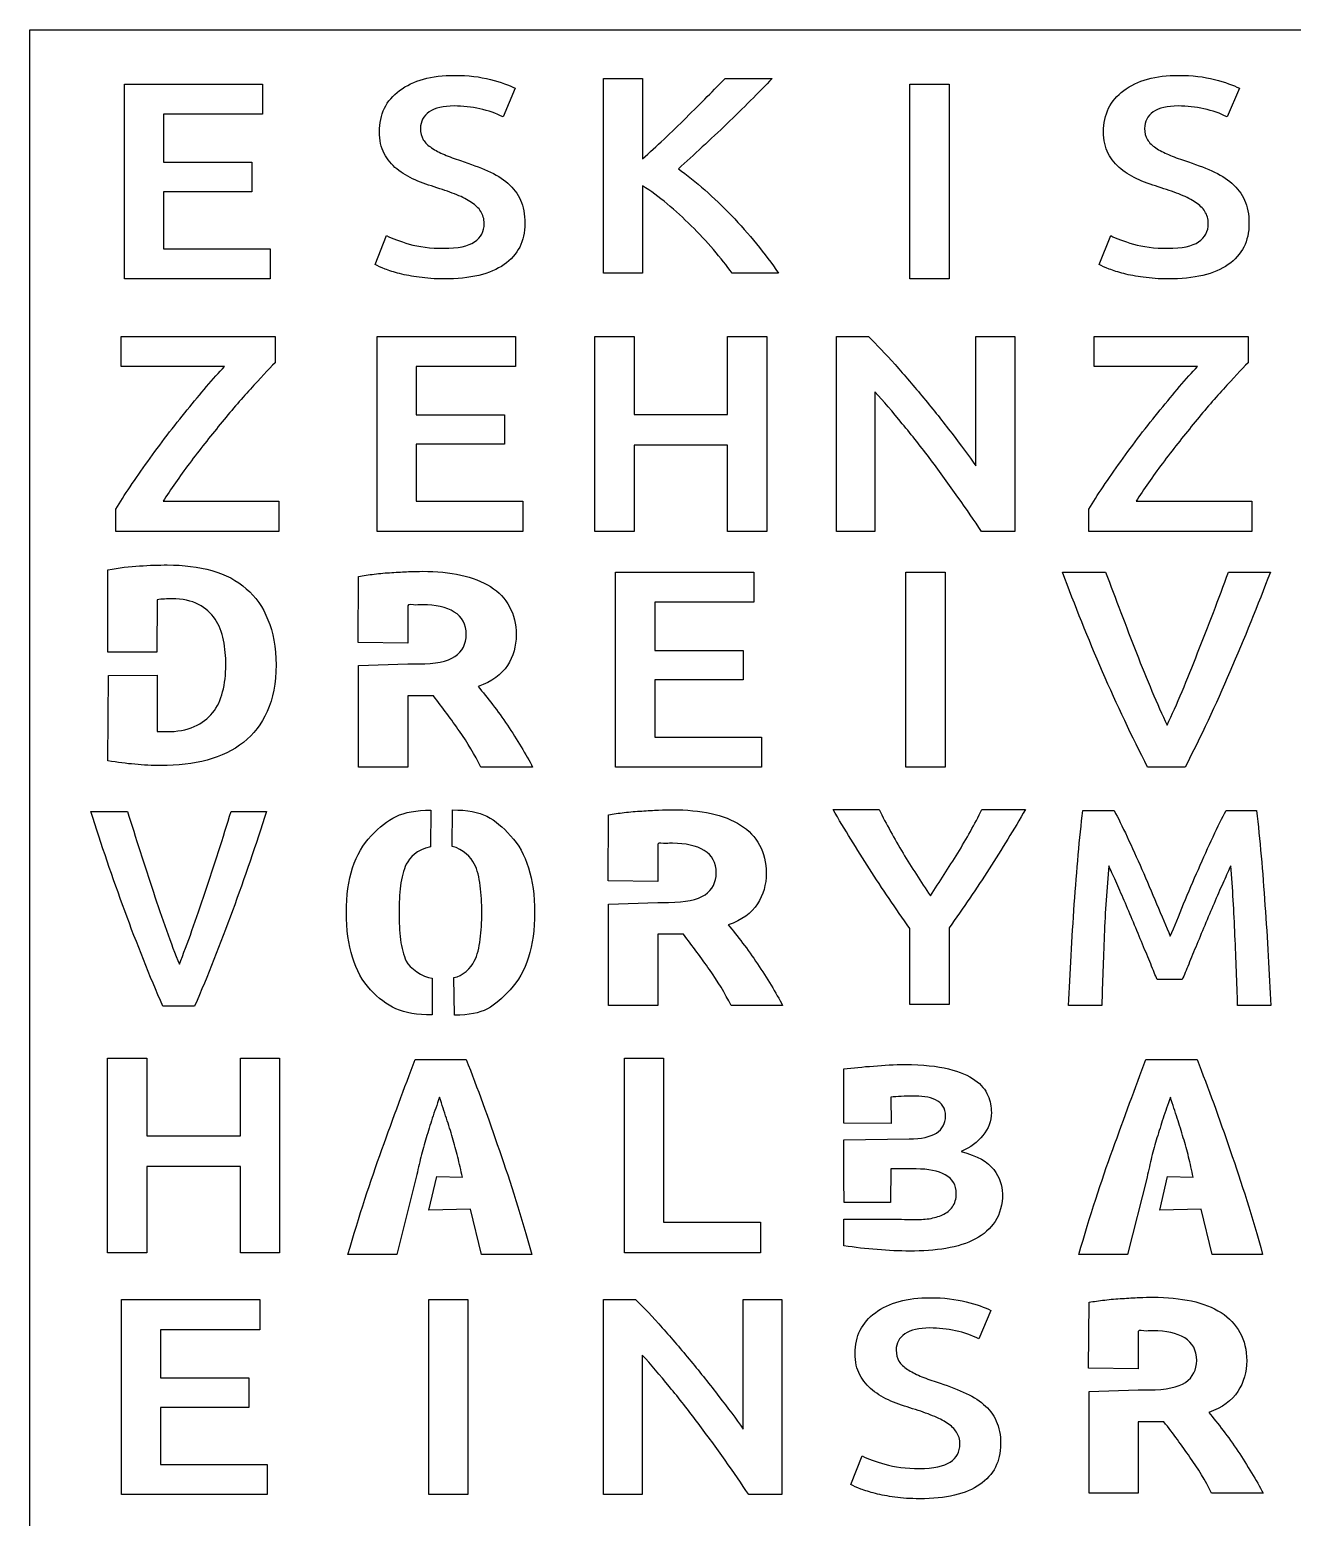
# Model space of a CAD drawing. Extents: x -1 to 378, y -4 to 375.
# Drawn here: x -1 to 172.6, y 170.2 to 374.9 of the extents above; entities that cross this region are included whole.
import ezdxf

# ---------------------------------------------------------------- set-up
doc = ezdxf.new("R2010")
doc.units = 0
doc.layers.add('Ebene_1', color=7, linetype='CONTINUOUS')

msp = doc.modelspace()

# ---------------------------------------------------------------- linework, layer by layer
at = {"layer": 'Ebene_1', "color": 7}
for p, q in [((-1.045777, 374.920959), (378.056613, 374.920959)), ((-1.045777, -4.273221), (-1.045777, 374.920959)), ((11.968087, 340.628579), (11.968087, 367.446519)), ((11.968087, 367.446519), (30.995487, 367.446519)), ((30.995487, 367.446519), (30.995487, 363.305798)), ((65.745252, 366.866044), (64.077682, 362.918814)), ((77.880387, 341.414653), (77.880387, 368.232593)), ((77.880387, 368.232593), (83.26792, 368.232593)), ((83.26792, 368.232593), (83.26792, 357.16487)), ((94.641603, 368.232593), (101.098091, 368.232593)), ((120.028387, 367.446519), (125.41592, 367.446519)), ((120.028387, 340.628579), (120.028387, 367.446519)), ((125.41592, 367.446519), (125.41592, 340.628579)), ((165.361052, 366.866044), (163.693482, 362.918814)), ((30.995487, 363.305798), (17.35562, 363.305798)), ((17.35562, 363.305798), (17.35562, 356.688382)), ((17.35562, 356.688382), (29.49895, 356.688382)), ((29.49895, 356.688382), (29.49895, 352.625062)), ((29.49895, 352.625062), (17.35562, 352.625062)), ((17.35562, 352.625062), (17.35562, 344.7693)), ((83.26792, 353.449834), (83.26792, 341.414653)), ((46.461302, 342.602194), (48.043355, 346.588122)), ((146.077102, 342.602194), (147.659155, 346.588122)), ((17.35562, 344.7693), (32.021684, 344.7693)), ((32.021684, 344.7693), (32.021684, 340.628579)), ((55.910865, 344.846697), (55.910865, 344.846697)), ((155.526665, 344.846697), (155.526665, 344.846697)), ((32.021684, 340.628579), (11.968087, 340.628579)), ((83.26792, 341.414653), (77.880387, 341.414653)), ((101.953255, 341.414653), (95.582283, 341.414653)), ((125.41592, 340.628579), (120.028387, 340.628579)), ((11.519091, 328.562627), (11.519091, 332.703348)), ((11.519091, 332.703348), (32.72716, 332.703348)), ((32.72716, 332.703348), (32.72716, 329.104403)), ((46.739287, 305.885407), (46.739287, 332.703348)), ((46.739287, 332.703348), (65.766687, 332.703348)), ((65.766687, 332.703348), (65.766687, 328.562627)), ((76.694787, 305.885407), (76.694787, 332.703348)), ((76.694787, 332.703348), (82.08232, 332.703348)), ((82.08232, 332.703348), (82.08232, 321.98391)), ((94.95254, 332.703348), (100.340073, 332.703348)), ((94.95254, 321.98391), (94.95254, 332.703348)), ((100.340073, 332.703348), (100.340073, 305.885407)), ((109.921387, 305.885407), (109.921387, 332.703348)), ((109.921387, 332.703348), (114.325482, 332.703348)), ((129.11982, 314.902119), (129.11982, 332.703348)), ((129.11982, 332.703348), (134.464596, 332.703348)), ((134.464596, 332.703348), (134.464596, 305.885407)), ((145.376791, 328.562627), (145.376791, 332.703348)), ((145.376791, 332.703348), (166.58486, 332.703348)), ((166.58486, 332.703348), (166.58486, 329.104403)), ((25.757573, 328.562627), (11.519091, 328.562627)), ((65.766687, 328.562627), (52.12682, 328.562627)), ((52.12682, 328.562627), (52.12682, 321.945211)), ((159.615273, 328.562627), (145.376791, 328.562627)), ((115.223404, 325.079777), (115.223404, 305.885407)), ((52.12682, 321.945211), (64.27015, 321.945211)), ((64.27015, 321.945211), (64.27015, 317.881891)), ((82.08232, 321.98391), (94.95254, 321.98391)), ((64.27015, 317.881891), (52.12682, 317.881891)), ((52.12682, 317.881891), (52.12682, 310.026129)), ((94.95254, 317.765796), (82.08232, 317.765796)), ((82.08232, 317.765796), (82.08232, 305.885407)), ((94.95254, 305.885407), (94.95254, 317.765796)), ((17.291449, 310.026129), (33.197501, 310.026129)), ((33.197501, 310.026129), (33.197501, 305.885407)), ((52.12682, 310.026129), (66.792884, 310.026129)), ((66.792884, 310.026129), (66.792884, 305.885407)), ((151.149149, 310.026129), (167.055201, 310.026129)), ((167.055201, 310.026129), (167.055201, 305.885407)), ((10.792202, 305.885407), (10.792202, 308.942576)), ((144.649902, 305.885407), (144.649902, 308.942576)), ((33.197501, 305.885407), (10.792202, 305.885407)), ((66.792884, 305.885407), (46.739287, 305.885407)), ((82.08232, 305.885407), (76.694787, 305.885407)), ((100.340073, 305.885407), (94.95254, 305.885407)), ((115.223404, 305.885407), (109.921387, 305.885407)), ((134.464596, 305.885407), (129.889468, 305.885407)), ((167.055201, 305.885407), (144.649902, 305.885407)), ((9.70789, 289.24802), (9.70789, 300.618673)), ((44.12671, 290.617499), (44.191034, 299.703894)), ((79.548987, 273.45245), (79.548987, 300.270391)), ((79.548987, 300.270391), (98.576387, 300.270391)), ((98.576387, 300.270391), (98.576387, 296.12967)), ((119.499187, 300.270391), (124.88672, 300.270391)), ((119.499187, 273.45245), (119.499187, 300.270391)), ((124.88672, 300.270391), (124.88672, 273.45245)), ((141.020763, 300.270391), (146.964153, 300.270391)), ((163.853644, 300.270391), (169.626002, 300.270391)), ((16.49569, 296.483366), (16.431206, 289.258904)), ((50.960459, 295.655292), (50.960459, 290.521681)), ((98.576387, 296.12967), (84.93652, 296.12967)), ((84.93652, 296.12967), (84.93652, 289.512254)), ((16.431206, 289.258904), (9.70789, 289.24802)), ((50.960459, 290.521681), (44.12671, 290.617499)), ((84.93652, 289.512254), (97.07985, 289.512254)), ((97.07985, 289.512254), (97.07985, 285.448934)), ((44.191034, 287.421467), (50.960464, 287.645834)), ((44.191034, 273.434549), (44.191034, 287.421467)), ((50.960459, 287.645295), (52.446432, 287.645295)), ((9.70789, 274.323364), (9.772374, 286.070924)), ((9.772374, 286.070924), (16.49569, 286.081808)), ((16.49569, 286.081808), (16.49569, 278.372689)), ((97.07985, 285.448934), (84.93652, 285.448934)), ((84.93652, 285.448934), (84.93652, 277.593172)), ((54.482769, 283.253255), (50.960464, 283.253255)), ((50.960464, 283.253255), (50.960464, 273.434549)), ((17.102729, 278.329154), (17.709769, 278.329154)), ((84.93652, 277.593172), (99.602584, 277.593172)), ((99.602584, 277.593172), (99.602584, 273.45245)), ((50.960464, 273.434549), (44.191034, 273.434549)), ((68.131701, 273.434549), (61.032054, 273.434549)), ((99.602584, 273.45245), (79.548987, 273.45245)), ((124.88672, 273.45245), (119.499187, 273.45245)), ((157.910254, 273.45245), (152.736511, 273.45245)), ((7.357106, 267.362871), (12.380034, 267.362871)), ((26.653821, 267.362871), (31.532204, 267.362871)), ((54.116678, 267.521686), (54.082158, 262.467807)), ((57.076722, 262.544545), (57.090216, 267.560056)), ((78.522565, 257.807099), (78.586889, 266.893494)), ((109.46863, 267.615581), (115.796845, 267.615581)), ((129.94981, 267.615581), (135.935959, 267.615581)), ((143.820668, 267.461851), (148.126078, 267.461851)), ((163.544596, 267.461851), (167.739611, 267.461851)), ((85.356314, 262.844892), (85.356314, 257.711281)), ((85.356314, 257.711281), (78.522565, 257.807099)), ((78.586889, 254.611067), (85.356319, 254.835434)), ((78.586889, 240.624149), (78.586889, 254.611067)), ((85.356314, 254.834895), (86.842287, 254.834895)), ((122.851948, 255.735193), (122.851948, 255.735193)), ((88.878624, 250.442855), (85.356319, 250.442855)), ((85.356319, 250.442855), (85.356319, 240.624149)), ((120.029907, 240.79764), (120.029907, 251.246191)), ((125.41744, 251.323587), (125.41744, 240.79764)), ((54.321959, 244.40162), (54.318601, 239.34774)), ((57.388059, 239.309371), (57.306443, 244.516727)), ((157.509663, 244.204157), (154.050616, 244.204157)), ((21.630893, 240.54493), (17.258416, 240.54493)), ((85.356319, 240.624149), (78.586889, 240.624149)), ((102.527556, 240.624149), (95.427909, 240.624149)), ((125.41744, 240.79764), (120.029907, 240.79764)), ((146.433353, 240.64391), (141.870354, 240.64391)), ((169.689925, 240.64391), (165.126926, 240.64391)), ((9.671687, 206.59164), (9.671687, 233.409581)), ((9.671687, 233.409581), (15.05922, 233.409581)), ((15.05922, 233.409581), (15.05922, 222.690143)), ((27.92944, 233.409581), (33.316973, 233.409581)), ((27.92944, 222.690143), (27.92944, 233.409581)), ((33.316973, 233.409581), (33.316973, 206.59164)), ((80.769587, 206.59164), (80.769587, 233.409581)), ((80.769587, 233.409581), (86.15712, 233.409581)), ((86.15712, 233.409581), (86.15712, 210.809759)), ((51.965273, 233.219964), (58.995764, 233.219964)), ((110.9623, 228.868357), (110.9623, 231.909222)), ((152.5073, 233.219964), (159.53783, 233.219964)), ((117.42735, 228.023383), (117.47095, 224.413924)), ((117.47095, 224.413924), (110.9573, 224.438224)), ((15.05922, 222.690143), (27.92944, 222.690143)), ((110.95744, 222.157516), (119.94972, 222.275836)), ((27.92944, 218.472029), (15.05922, 218.472029)), ((15.05922, 218.472029), (15.05922, 206.59164)), ((27.92944, 206.59164), (27.92944, 218.472029)), ((52.122673, 217.016563), (49.446888, 206.402023)), ((53.858904, 212.490186), (54.943008, 217.123644)), ((54.943008, 217.123644), (58.471097, 217.016379)), ((117.42589, 218.15075), (117.38229, 213.524604)), ((120.89414, 218.15075), (117.42589, 218.15075)), ((152.6647, 217.016563), (149.9889, 206.402023)), ((154.40094, 212.490186), (155.48505, 217.123644)), ((155.48505, 217.123644), (159.01316, 217.016379)), ((111.00604, 213.557294), (110.96244, 216.705116)), ((117.38229, 213.524604), (111.00604, 213.557294)), ((59.572881, 212.597452), (53.858904, 212.490186)), ((61.094402, 206.402023), (59.572881, 212.597452)), ((110.9623, 207.58232), (110.9623, 211.229029)), ((160.11495, 212.597452), (154.40094, 212.490186)), ((161.63648, 206.402023), (160.11495, 212.597452)), ((86.15712, 210.809759), (99.49768, 210.809759)), ((99.49768, 210.809759), (99.49768, 206.59164)), ((15.05922, 206.59164), (9.671687, 206.59164)), ((33.316973, 206.59164), (27.92944, 206.59164)), ((49.446888, 206.402023), (42.731207, 206.402023)), ((68.019933, 206.402023), (61.094402, 206.402023)), ((99.49768, 206.59164), (80.769587, 206.59164)), ((149.9889, 206.402023), (143.27318, 206.402023)), ((168.56205, 206.402023), (161.63648, 206.402023)), ((11.562787, 173.34773), (11.562787, 200.165671)), ((11.562787, 200.165671), (30.590187, 200.165671)), ((30.590187, 200.165671), (30.590187, 196.02495)), ((53.842387, 200.165671), (59.22992, 200.165671)), ((53.842387, 173.34773), (53.842387, 200.165671)), ((59.22992, 200.165671), (59.22992, 173.34773)), ((77.888187, 173.34773), (77.888187, 200.165671)), ((77.888187, 200.165671), (82.292282, 200.165671)), ((97.08662, 182.364442), (97.08662, 200.165671)), ((97.08662, 200.165671), (102.431396, 200.165671)), ((102.431396, 200.165671), (102.431396, 173.34773)), ((131.190409, 198.674363), (129.522575, 194.776635)), ((144.62105, 190.723099), (144.685374, 199.809494)), ((30.590187, 196.02495), (16.95032, 196.02495)), ((16.95032, 196.02495), (16.95032, 189.407534)), ((151.454799, 195.760892), (151.454799, 190.627281)), ((83.190204, 192.5421), (83.190204, 173.34773)), ((151.454799, 190.627281), (144.62105, 190.723099)), ((16.95032, 189.407534), (29.09365, 189.407534)), ((29.09365, 189.407534), (29.09365, 185.344214)), ((144.685374, 187.527067), (151.454804, 187.751434)), ((144.685374, 173.540149), (144.685374, 187.527067)), ((151.454799, 187.750895), (152.940772, 187.750895)), ((29.09365, 185.344214), (16.95032, 185.344214)), ((16.95032, 185.344214), (16.95032, 177.488452)), ((154.977109, 183.358855), (151.454804, 183.358855)), ((151.454804, 183.358855), (151.454804, 173.540149)), ((111.903405, 174.714803), (113.485709, 178.650744)), ((16.95032, 177.488452), (31.616384, 177.488452)), ((31.616384, 177.488452), (31.616384, 173.34773)), ((121.354465, 176.931158), (121.354465, 176.931158)), ((31.616384, 173.34773), (11.562787, 173.34773)), ((59.22992, 173.34773), (53.842387, 173.34773)), ((83.190204, 173.34773), (77.888187, 173.34773)), ((102.431396, 173.34773), (97.856268, 173.34773)), ((151.454804, 173.540149), (144.685374, 173.540149)), ((168.626041, 173.540149), (161.526394, 173.540149))]:
    msp.add_line(p, q, dxfattribs=at)
for points in [[(49.8392, 366.556458), (51.692055, 367.949598), (54.214789, 368.646168), (57.407402, 368.646168)], [(57.407402, 368.646168), (59.260258, 368.646168), (60.899322, 368.452676), (62.324596, 368.065693)], [(149.455, 366.556458), (151.307855, 367.949598), (153.830589, 368.646168), (157.023202, 368.646168)], [(157.023202, 368.646168), (158.876058, 368.646168), (160.515122, 368.452676), (161.940396, 368.065693)], [(47.059917, 360.867803), (47.059917, 363.292898), (47.986344, 365.189117), (49.8392, 366.556458)], [(62.324596, 368.065693), (63.778374, 367.704508), (64.918593, 367.304625), (65.745252, 366.866044)], [(92.161627, 365.717202), (93.073802, 366.645962), (93.90046, 367.484426), (94.641603, 368.232593)], [(101.098091, 368.232593), (100.157411, 367.252236), (99.159719, 366.233179), (98.105017, 365.175425)], [(146.675717, 360.867803), (146.675717, 363.292898), (147.602144, 365.189117), (149.455, 366.556458)], [(161.940396, 368.065693), (163.394174, 367.704508), (164.534393, 367.304625), (165.361052, 366.866044)], [(57.321886, 364.428049), (55.868107, 364.428049), (54.727888, 364.157161), (53.901229, 363.615384)], [(60.870817, 364.041066), (59.730598, 364.299055), (58.547621, 364.428049), (57.321886, 364.428049)], [(89.254069, 362.814827), (90.280266, 363.820983), (91.249452, 364.788442), (92.161627, 365.717202)], [(98.105017, 365.175425), (97.050315, 364.117671), (95.967107, 363.047017), (94.855394, 361.963463)], [(156.937686, 364.428049), (155.483907, 364.428049), (154.343688, 364.157161), (153.517029, 363.615384)], [(160.486617, 364.041066), (159.346398, 364.299055), (158.163421, 364.428049), (156.937686, 364.428049)], [(53.901229, 363.615384), (53.103076, 363.073608), (52.704, 362.31254), (52.704, 361.332183)], [(64.077682, 362.918814), (63.108496, 363.408993), (62.039541, 363.783077), (60.870817, 364.041066)], [(86.218236, 359.873753), (87.244433, 360.854111), (88.256377, 361.834469), (89.254069, 362.814827)], [(153.517029, 363.615384), (152.718876, 363.073608), (152.3198, 362.31254), (152.3198, 361.332183)], [(163.693482, 362.918814), (162.724296, 363.408993), (161.655341, 363.783077), (160.486617, 364.041066)], [(47.70129, 357.888031), (47.273708, 358.713595), (47.059917, 359.706853), (47.059917, 360.867803)], [(52.704, 361.332183), (52.704, 360.738808), (52.832274, 360.22283), (53.088823, 359.784249)], [(94.855394, 361.963463), (93.74368, 360.905709), (92.617714, 359.847954), (91.477496, 358.7902)], [(147.31709, 357.888031), (146.889508, 358.713595), (146.675717, 359.706853), (146.675717, 360.867803)], [(152.3198, 361.332183), (152.3198, 360.738808), (152.448074, 360.22283), (152.704623, 359.784249)], [(53.088823, 359.784249), (53.373878, 359.371467), (53.758702, 358.997383), (54.243295, 358.661997)], [(54.243295, 358.661997), (54.756393, 358.326612), (55.340756, 358.017025), (55.996381, 357.733237)], [(83.26792, 357.16487), (84.208601, 358.016233), (85.19204, 358.919194), (86.218236, 359.873753)], [(91.477496, 358.7902), (90.365782, 357.732445), (89.268322, 356.726289), (88.185114, 355.77173)], [(152.704623, 359.784249), (152.989678, 359.371467), (153.374502, 358.997383), (153.859095, 358.661997)], [(153.859095, 358.661997), (154.372193, 358.326612), (154.956556, 358.017025), (155.612181, 357.733237)], [(49.454376, 355.759622), (48.741739, 356.352997), (48.157377, 357.062466), (47.70129, 357.888031)], [(55.996381, 357.733237), (56.680513, 357.44945), (57.421655, 357.178561), (58.219808, 356.920572)], [(58.219808, 356.920572), (59.616576, 356.456192), (60.856564, 355.978913), (61.939772, 355.488734)], [(149.070176, 355.759622), (148.357539, 356.352997), (147.773177, 357.062466), (147.31709, 357.888031)], [(155.612181, 357.733237), (156.296313, 357.44945), (157.037455, 357.178561), (157.835608, 356.920572)], [(157.835608, 356.920572), (159.232376, 356.456192), (160.472364, 355.978913), (161.555572, 355.488734)], [(51.97711, 354.250392), (51.03643, 354.663171), (50.195518, 355.166248), (49.454376, 355.759622)], [(54.970184, 353.166839), (53.943988, 353.502224), (52.946296, 353.863409), (51.97711, 354.250392)], [(61.939772, 355.488734), (63.051485, 355.024357), (63.977913, 354.456783), (64.719055, 353.786012)], [(88.185114, 355.77173), (89.382344, 354.946168), (90.593826, 353.978712), (91.819561, 352.869359)], [(151.59291, 354.250392), (150.65223, 354.663171), (149.811318, 355.166248), (149.070176, 355.759622)], [(154.585984, 353.166839), (153.559788, 353.502224), (152.562096, 353.863409), (151.59291, 354.250392)], [(161.555572, 355.488734), (162.667285, 355.024357), (163.593713, 354.456783), (164.334855, 353.786012)], [(57.706709, 352.19938), (56.908556, 352.534766), (55.996381, 352.857252), (54.970184, 353.166839)], [(59.716345, 351.154525), (59.174741, 351.541509), (58.504863, 351.889794), (57.706709, 352.19938)], [(64.719055, 353.786012), (65.488703, 353.14104), (66.073065, 352.367073), (66.472141, 351.464112)], [(86.645818, 350.973141), (85.5056, 351.9277), (84.379634, 352.753264), (83.26792, 353.449834)], [(91.819561, 352.869359), (93.073802, 351.785806), (94.299537, 350.611957), (95.496767, 349.347811)], [(157.322509, 352.19938), (156.524356, 352.534766), (155.612181, 352.857252), (154.585984, 353.166839)], [(159.332145, 351.154525), (158.790541, 351.541509), (158.120663, 351.889794), (157.322509, 352.19938)], [(164.334855, 353.786012), (165.104503, 353.14104), (165.688865, 352.367073), (166.087941, 351.464112)], [(60.999091, 349.916179), (60.714036, 350.380559), (60.286454, 350.793341), (59.716345, 351.154525)], [(66.472141, 351.464112), (66.871218, 350.58695), (67.070756, 349.516296), (67.070756, 348.25215)], [(89.9382, 347.954671), (88.883498, 349.012425), (87.786037, 350.018582), (86.645818, 350.973141)], [(160.614891, 349.916179), (160.329836, 350.380559), (159.902254, 350.793341), (159.332145, 351.154525)], [(166.087941, 351.464112), (166.487018, 350.58695), (166.686556, 349.516296), (166.686556, 348.25215)], [(60.143927, 345.736759), (61.027597, 346.330133), (61.469431, 347.168597), (61.469431, 348.25215)], [(61.469431, 348.25215), (61.469431, 348.897123), (61.312651, 349.451799), (60.999091, 349.916179)], [(67.070756, 348.25215), (67.070756, 345.827055), (66.115823, 343.943736), (64.205956, 342.602194)], [(95.496767, 349.347811), (96.693996, 348.109464), (97.834215, 346.80662), (98.917423, 345.439279)], [(159.759727, 345.736759), (160.643397, 346.330133), (161.085231, 347.168597), (161.085231, 348.25215)], [(161.085231, 348.25215), (161.085231, 348.897123), (160.928451, 349.451799), (160.614891, 349.916179)], [(166.686556, 348.25215), (166.686556, 345.827055), (165.731623, 343.943736), (163.821756, 342.602194)], [(48.043355, 346.588122), (48.813003, 346.201139), (49.853453, 345.814155), (51.164704, 345.427172)], [(93.016791, 344.665313), (92.047605, 345.800464), (91.021408, 346.896917), (89.9382, 347.954671)], [(147.659155, 346.588122), (148.428803, 346.201139), (149.469253, 345.814155), (150.780504, 345.427172)], [(51.164704, 345.427172), (52.475956, 345.040189), (54.058009, 344.846697), (55.910865, 344.846697)], [(55.910865, 344.846697), (57.849237, 344.846697), (59.260258, 345.143384), (60.143927, 345.736759)], [(95.582283, 341.414653), (94.841141, 342.446608), (93.985977, 343.530161), (93.016791, 344.665313)], [(98.917423, 345.439279), (100.029136, 344.097737), (101.04108, 342.756195), (101.953255, 341.414653)], [(150.780504, 345.427172), (152.091756, 345.040189), (153.673809, 344.846697), (155.526665, 344.846697)], [(155.526665, 344.846697), (157.465037, 344.846697), (158.876058, 345.143384), (159.759727, 345.736759)], [(47.829564, 341.98302), (47.259455, 342.21521), (46.803367, 342.421601), (46.461302, 342.602194)], [(49.8392, 341.363847), (49.069552, 341.570238), (48.399674, 341.776629), (47.829564, 341.98302)], [(64.205956, 342.602194), (62.324596, 341.28645), (59.559565, 340.628578), (55.910865, 340.628578)], [(147.445364, 341.98302), (146.875255, 342.21521), (146.419167, 342.421601), (146.077102, 342.602194)], [(149.455, 341.363847), (148.685352, 341.570238), (148.015474, 341.776629), (147.445364, 341.98302)], [(163.821756, 342.602194), (161.940396, 341.28645), (159.175365, 340.628578), (155.526665, 340.628578)], [(52.532967, 340.860768), (51.535275, 340.989763), (50.637353, 341.157456), (49.8392, 341.363847)], [(55.910865, 340.628578), (54.68513, 340.628578), (53.559164, 340.705975), (52.532967, 340.860768)], [(152.148767, 340.860768), (151.151075, 340.989763), (150.253153, 341.157456), (149.455, 341.363847)], [(155.526665, 340.628578), (154.30093, 340.628578), (153.174964, 340.705975), (152.148767, 340.860768)], [(114.325482, 332.703348), (115.4657, 331.619795), (116.691436, 330.329851), (118.002687, 328.833515)], [(23.277597, 325.815045), (24.161267, 326.847), (24.987926, 327.762861), (25.757573, 328.562627)], [(32.72716, 329.104403), (31.78648, 328.175643), (30.646261, 326.963095), (29.306504, 325.46676)], [(118.002687, 328.833515), (119.313939, 327.362978), (120.62519, 325.827944), (121.936442, 324.228413)], [(157.135297, 325.815045), (158.018967, 326.847), (158.845626, 327.762861), (159.615273, 328.562627)], [(166.58486, 329.104403), (165.64418, 328.175643), (164.503961, 326.963095), (163.164204, 325.46676)], [(20.626589, 322.603083), (21.538764, 323.738234), (22.422433, 324.808888), (23.277597, 325.815045)], [(154.484289, 322.603083), (155.396464, 323.738234), (156.280133, 324.808888), (157.135297, 325.815045)], [(29.306504, 325.46676), (27.966747, 323.996223), (26.584232, 322.383793), (25.158958, 320.629468)], [(118.986126, 320.706865), (117.674874, 322.332195), (116.420634, 323.789832), (115.223404, 325.079777)], [(121.936442, 324.228413), (123.276199, 322.628882), (124.558945, 321.016453), (125.78468, 319.391126)], [(163.164204, 325.46676), (161.824447, 323.996223), (160.441932, 322.383793), (159.016658, 320.629468)], [(17.847305, 319.120238), (18.787986, 320.332782), (19.714414, 321.493731), (20.626589, 322.603083)], [(151.705005, 319.120238), (152.645686, 320.332782), (153.572114, 321.493731), (154.484289, 322.603083)], [(25.158958, 320.629468), (23.733685, 318.900946), (22.322664, 317.107924), (20.925896, 315.250404)], [(122.919881, 315.714784), (121.637135, 317.44331), (120.325883, 319.107337), (118.986126, 320.706865)], [(125.78468, 319.391126), (127.038921, 317.791595), (128.150634, 316.295259), (129.11982, 314.902119)], [(159.016658, 320.629468), (157.591385, 318.900946), (156.180364, 317.107924), (154.783596, 315.250404)], [(15.196297, 315.521293), (16.051461, 316.708042), (16.93513, 317.90769), (17.847305, 319.120238)], [(149.053997, 315.521293), (149.909161, 316.708042), (150.79283, 317.90769), (151.705005, 319.120238)], [(12.759079, 312.038443), (13.528727, 313.173594), (14.341133, 314.334544), (15.196297, 315.521293)], [(20.925896, 315.250404), (19.557634, 313.418683), (18.346151, 311.677258), (17.291449, 310.026129)], [(126.639844, 310.606604), (125.442615, 312.309331), (124.202627, 314.012058), (122.919881, 315.714784)], [(146.616779, 312.038443), (147.386427, 313.173594), (148.198833, 314.334544), (149.053997, 315.521293)], [(154.783596, 315.250404), (153.415334, 313.418683), (152.203851, 311.677258), (151.149149, 310.026129)], [(10.792202, 308.942576), (11.362311, 309.897135), (12.017937, 310.92909), (12.759079, 312.038443)], [(144.649902, 308.942576), (145.220011, 309.897135), (145.875637, 310.92909), (146.616779, 312.038443)], [(129.889468, 305.885407), (128.920282, 307.355944), (127.837074, 308.929676), (126.639844, 310.606604)], [(9.70789, 300.618673), (11.253081, 300.879885), (12.706296, 301.054026), (14.067536, 301.141096)], [(14.067536, 301.141096), (15.428777, 301.228167), (16.698041, 301.271702), (17.875329, 301.271702)], [(17.875329, 301.271702), (20.119536, 301.271702), (22.161395, 301.010491), (24.000908, 300.488067)], [(24.000908, 300.488067), (25.877212, 299.965644), (27.459194, 299.138474), (28.746853, 298.006556)], [(44.191034, 299.703894), (44.851466, 299.818768), (45.566934, 299.919216), (46.337438, 300.005345)], [(46.337438, 300.005345), (47.144634, 300.120543), (47.951828, 300.191599), (48.759023, 300.220668)], [(48.759023, 300.220668), (49.566218, 300.277728), (50.336723, 300.320792), (51.070536, 300.349861)], [(51.070536, 300.349861), (51.804349, 300.37893), (52.446436, 300.392926), (52.996796, 300.392926)], [(52.996796, 300.392926), (54.941402, 300.392926), (56.702554, 300.220668), (58.280254, 299.876152)], [(58.280254, 299.876152), (59.857953, 299.531636), (61.215507, 299.000543), (62.352919, 298.282765)], [(146.536571, 286.571186), (144.569694, 291.137586), (142.731091, 295.703988), (141.020763, 300.270391)], [(146.964153, 300.270391), (147.648285, 298.464469), (148.346669, 296.619849), (149.059305, 294.73653)], [(161.80125, 294.73653), (162.513887, 296.619849), (163.198018, 298.464469), (163.853644, 300.270391)], [(169.626002, 300.270391), (167.887168, 295.703988), (166.034312, 291.137586), (164.067435, 286.571186)], [(28.746853, 298.006556), (30.034512, 296.903699), (31.027849, 295.48151), (31.726864, 293.740099)], [(62.352919, 298.282765), (63.49033, 297.564987), (64.35256, 296.646314), (64.939612, 295.526637)], [(17.489027, 296.570436), (17.121124, 296.570436), (16.790011, 296.54105), (16.49569, 296.483366)], [(18.482364, 296.613972), (18.188043, 296.613972), (17.85693, 296.599823), (17.489027, 296.570436)], [(22.179786, 295.830336), (21.22324, 296.35276), (19.990765, 296.613972), (18.482364, 296.613972)], [(24.442387, 293.827714), (23.890533, 294.669359), (23.136332, 295.336973), (22.179786, 295.830336)], [(52.06118, 295.741421), (51.694273, 295.741421), (50.960459, 295.964495), (50.960459, 295.655292)], [(52.996792, 295.784486), (52.739957, 295.784486), (52.428087, 295.77049), (52.06118, 295.741421)], [(57.344637, 294.794002), (56.243917, 295.454289), (54.794636, 295.784486), (52.996792, 295.784486)], [(58.995718, 291.693358), (58.995718, 293.100168), (58.445358, 294.133716), (57.344637, 294.794002)], [(64.939612, 295.526637), (65.563353, 294.435706), (65.875224, 293.143771), (65.875224, 291.650832)], [(25.601281, 290.91085), (25.380539, 292.013707), (24.994241, 292.986068), (24.442387, 293.827714)], [(31.726864, 293.740099), (32.462669, 292.027747), (32.830572, 289.952529), (32.830572, 287.514554)], [(149.059305, 294.73653), (149.771942, 292.853211), (150.484579, 290.995691), (151.197216, 289.163969)], [(159.620582, 289.163969), (160.361724, 290.995691), (161.088614, 292.853211), (161.80125, 294.73653)], [(25.932393, 287.515098), (25.932393, 288.676075), (25.822022, 289.807992), (25.601281, 290.91085)], [(57.454709, 288.678843), (58.482049, 289.396621), (58.995718, 290.401423), (58.995718, 291.693358)], [(65.875224, 291.650832), (65.875224, 290.10051), (65.471627, 288.6937), (64.664432, 287.430511)], [(52.446432, 287.645295), (54.757945, 287.645295), (56.42737, 287.989811), (57.454709, 288.678843)], [(151.197216, 289.163969), (151.909852, 287.35805), (152.622489, 285.603728), (153.335126, 283.901001)], [(157.482672, 283.862302), (158.195308, 285.565029), (158.907945, 287.332251), (159.620582, 289.163969)], [(25.49091, 283.814599), (25.785232, 284.946516), (25.932393, 286.17998), (25.932393, 287.515098)], [(32.830572, 287.514554), (32.830572, 285.018567), (32.42588, 282.885339), (31.616494, 281.114868)], [(64.664432, 287.430511), (63.857236, 286.167322), (62.518027, 285.205476), (60.646802, 284.54519)], [(60.646802, 284.54519), (61.270543, 283.798774), (61.930976, 282.966122), (62.628099, 282.047449)], [(152.736511, 273.45245), (150.598601, 277.631871), (148.531954, 282.004782), (146.536571, 286.571186)], [(164.067435, 286.571186), (162.100558, 282.004782), (160.048164, 277.631871), (157.910254, 273.45245)], [(24.111275, 280.941271), (24.7735, 281.753966), (25.233378, 282.711742), (25.49091, 283.814599)], [(58.06011, 278.386966), (56.959389, 279.994671), (55.766942, 281.616804), (54.482769, 283.253255)], [(153.335126, 283.901001), (154.047763, 282.198274), (154.746147, 280.637441), (155.430278, 279.218502)], [(155.430278, 279.218502), (156.085904, 280.637441), (156.770035, 282.185375), (157.482672, 283.862302)], [(21.572747, 279.025718), (22.639664, 279.490131), (23.485841, 280.128576), (24.111275, 280.941271)], [(31.616494, 281.114868), (30.843898, 279.373456), (29.758585, 277.951268), (28.360555, 276.84841)], [(62.628099, 282.047449), (63.325222, 281.157413), (64.003999, 280.209994), (64.664432, 279.205192)], [(17.709769, 278.329154), (19.25496, 278.329154), (20.542619, 278.561306), (21.572747, 279.025718)], [(64.664432, 279.205192), (65.324864, 278.229027), (65.948605, 277.238543), (66.535656, 276.233741)], [(16.49569, 278.372689), (16.679641, 278.343303), (16.881988, 278.329154), (17.102729, 278.329154)], [(28.360555, 276.84841), (26.962525, 275.745553), (25.288567, 274.932858), (23.338684, 274.410435)], [(61.032054, 273.434549), (60.188169, 275.157129), (59.197521, 276.807898), (58.06011, 278.386966)], [(13.405312, 273.844476), (12.264813, 273.931546), (11.032339, 274.091212), (9.70789, 274.323364)], [(23.338684, 274.410435), (21.425589, 273.917071), (19.310149, 273.670335), (16.992363, 273.670335)], [(66.535656, 276.233741), (67.159397, 275.257576), (67.691412, 274.324584), (68.131701, 273.434549)], [(16.992363, 273.670335), (15.778284, 273.670335), (14.5826, 273.728019), (13.405312, 273.844476)], [(12.018672, 253.663666), (10.356408, 258.230066), (8.802553, 262.796468), (7.357106, 267.362871)], [(12.380034, 267.362871), (12.958212, 265.556949), (13.548436, 263.712329), (14.150706, 261.82901)], [(24.919285, 261.82901), (25.521554, 263.712329), (26.099733, 265.556949), (26.653821, 267.362871)], [(31.532204, 267.362871), (30.062666, 262.796468), (28.496765, 258.230066), (26.834502, 253.663666)], [(45.940805, 264.002684), (48.22376, 266.399881), (50.053793, 267.521686), (54.116678, 267.521686)], [(57.090216, 267.560056), (61.307879, 267.560056), (62.888844, 266.399881), (65.094411, 264.002684)], [(78.586889, 266.893494), (79.247321, 267.008368), (79.962789, 267.108816), (80.733293, 267.194945)], [(80.733293, 267.194945), (81.540489, 267.310143), (82.347683, 267.381199), (83.154878, 267.410268)], [(83.154878, 267.410268), (83.962073, 267.467328), (84.732578, 267.510392), (85.466391, 267.539461)], [(85.466391, 267.539461), (86.200204, 267.56853), (86.842291, 267.582526), (87.392651, 267.582526)], [(87.392651, 267.582526), (89.337257, 267.582526), (91.098409, 267.410268), (92.676109, 267.065752)], [(92.676109, 267.065752), (94.253808, 266.721236), (95.611362, 266.190143), (96.748774, 265.472365)], [(114.47134, 259.450233), (112.732507, 262.159116), (111.064937, 264.880899), (109.46863, 267.615581)], [(115.796845, 267.615581), (116.794536, 265.603268), (117.891996, 263.603854), (119.089226, 261.61734)], [(126.61467, 261.61734), (127.840405, 263.603854), (128.952119, 265.603268), (129.94981, 267.615581)], [(135.935959, 267.615581), (134.339652, 264.880899), (132.672082, 262.159116), (130.933249, 259.450233)], [(143.195096, 261.386213), (143.391354, 263.579119), (143.599878, 265.604331), (143.820668, 267.461851)], [(148.126078, 267.461851), (148.665787, 266.481494), (149.266828, 265.281845), (149.929198, 263.862906)], [(161.741476, 263.862906), (162.403847, 265.281845), (163.004887, 266.481494), (163.544596, 267.461851)], [(167.739611, 267.461851), (167.960401, 265.501136), (168.168925, 263.411426), (168.365183, 261.192721)], [(96.748774, 265.472365), (97.886185, 264.754587), (98.748415, 263.835914), (99.335467, 262.716237)], [(42.516373, 253.434713), (42.516373, 258.112136), (43.657851, 261.634757), (45.940805, 264.002684)], [(54.082158, 262.467807), (52.195922, 262.085869), (51.183867, 260.976999), (50.758232, 260.099989)], [(60.102806, 260.14384), (59.715864, 260.99158), (58.579276, 262.162607), (57.076722, 262.544545)], [(65.094411, 264.002684), (67.299977, 261.634757), (68.402761, 258.112136), (68.402761, 253.434713)], [(86.457035, 262.931021), (86.090128, 262.931021), (85.356314, 263.154095), (85.356314, 262.844892)], [(87.392647, 262.974086), (87.135812, 262.974086), (86.823942, 262.96009), (86.457035, 262.931021)], [(91.740492, 261.983602), (90.639772, 262.643889), (89.190491, 262.974086), (87.392647, 262.974086)], [(99.335467, 262.716237), (99.959208, 261.625306), (100.271079, 260.333371), (100.271079, 258.840432)], [(149.929198, 263.862906), (150.591569, 262.443967), (151.266206, 260.947632), (151.953109, 259.3739)], [(159.717566, 259.3739), (160.404468, 260.947632), (161.079105, 262.443967), (161.741476, 263.862906)], [(14.150706, 261.82901), (14.752975, 259.945691), (15.355245, 258.088171), (15.957514, 256.256449)], [(23.07634, 256.256449), (23.7027, 258.088171), (24.317015, 259.945691), (24.919285, 261.82901)], [(50.758232, 260.099989), (50.37129, 259.252249), (50.100432, 258.258268), (49.945654, 257.118155)], [(60.915383, 257.118155), (60.7993, 258.287538), (60.528441, 259.2961), (60.102806, 260.14384)], [(93.391573, 258.882958), (93.391573, 260.289768), (92.841213, 261.323316), (91.740492, 261.983602)], [(119.089226, 261.61734), (120.286456, 259.630825), (121.540697, 257.670109), (122.851948, 255.735193)], [(122.851948, 255.735193), (124.134694, 257.670109), (125.388935, 259.630825), (126.61467, 261.61734)], [(142.64312, 254.575306), (142.814846, 256.923005), (142.998838, 259.193307), (143.195096, 261.386213)], [(168.365183, 261.192721), (168.561441, 258.999816), (168.733167, 256.742413), (168.88036, 254.420513)], [(91.850564, 255.868443), (92.877904, 256.586221), (93.391573, 257.591023), (93.391573, 258.882958)], [(100.271079, 258.840432), (100.271079, 257.29011), (99.867482, 255.8833), (99.060287, 254.620111)], [(120.029907, 251.246191), (118.063029, 254.006669), (116.210174, 256.741349), (114.47134, 259.450233)], [(130.933249, 259.450233), (129.222921, 256.767148), (127.384318, 254.058267), (125.41744, 251.323587)], [(147.39011, 259.876978), (147.120256, 256.781111), (146.911732, 253.58205), (146.764538, 250.279796)], [(148.346868, 257.748569), (147.978884, 258.599933), (147.659965, 259.309402), (147.39011, 259.876978)], [(151.953109, 259.3739), (152.640012, 257.825966), (153.314649, 256.239334), (153.977019, 254.614004)], [(157.693655, 254.614004), (158.356026, 256.239334), (159.030663, 257.825966), (159.717566, 259.3739)], [(164.170169, 259.876978), (163.900314, 259.283603), (163.581395, 258.574134), (163.213411, 257.748569)], [(164.758943, 250.279796), (164.636281, 253.58205), (164.440023, 256.781111), (164.170169, 259.876978)], [(15.957514, 256.256449), (16.559784, 254.45053), (17.162053, 252.696208), (17.764323, 250.993481)], [(21.269531, 250.954782), (21.871801, 252.657509), (22.47407, 254.424731), (23.07634, 256.256449)], [(49.945654, 257.118155), (49.829572, 255.978042), (49.771531, 254.750228), (49.771531, 253.434713)], [(61.147548, 253.434713), (61.147548, 254.750228), (61.070164, 255.978042), (60.915383, 257.118155)], [(149.524416, 255.078384), (149.107368, 256.032943), (148.714852, 256.923005), (148.346868, 257.748569)], [(163.213411, 257.748569), (162.845427, 256.923005), (162.452911, 256.020044), (162.035863, 255.039686)], [(86.842287, 254.834895), (89.1538, 254.834895), (90.823225, 255.179411), (91.850564, 255.868443)], [(99.060287, 254.620111), (98.253091, 253.356922), (96.913882, 252.395076), (95.042657, 251.73479)], [(142.20154, 247.532214), (142.348733, 249.905712), (142.495927, 252.253409), (142.64312, 254.575306)], [(150.775561, 252.098617), (150.358513, 253.130573), (149.941464, 254.123829), (149.524416, 255.078384)], [(153.977019, 254.614004), (154.663922, 253.014476), (155.289495, 251.531042), (155.853736, 250.163701)], [(155.853736, 250.163701), (156.417978, 251.531042), (157.031284, 253.014476), (157.693655, 254.614004)], [(162.035863, 255.039686), (161.618815, 254.08513), (161.1895, 253.091875), (160.74792, 252.059919)], [(168.88036, 254.420513), (169.052086, 252.124415), (169.19928, 249.802516), (169.321941, 247.454817)], [(17.258416, 240.54493), (15.451608, 244.724351), (13.705026, 249.097262), (12.018672, 253.663666)], [(26.834502, 253.663666), (25.172238, 249.097262), (23.437702, 244.724351), (21.630893, 240.54493)], [(45.824723, 242.822892), (43.619156, 245.220089), (42.516373, 248.75729), (42.516373, 253.434713)], [(49.771531, 253.434713), (49.771531, 252.119198), (49.829572, 250.876804), (49.945654, 249.707421)], [(60.915383, 249.751271), (61.07016, 250.891384), (61.147548, 252.119198), (61.147548, 253.434713)], [(68.402761, 253.434713), (68.402761, 248.75729), (67.280631, 245.220089), (65.036369, 242.822892)], [(152.026706, 249.080147), (151.63419, 250.060505), (151.217141, 251.066662), (150.775561, 252.098617)], [(160.74792, 252.059919), (160.330872, 251.027964), (159.913823, 250.021807), (159.496775, 249.041449)], [(17.764323, 250.993481), (18.366592, 249.290754), (18.956816, 247.729921), (19.534995, 246.310982)], [(19.534995, 246.310982), (20.089083, 247.729921), (20.667262, 249.277855), (21.269531, 250.954782)], [(60.102806, 246.725587), (60.528441, 247.602597), (60.7993, 248.611158), (60.915383, 249.751271)], [(92.455965, 245.576566), (91.355244, 247.184271), (90.162797, 248.806404), (88.878624, 250.442855)], [(95.042657, 251.73479), (95.666398, 250.988374), (96.326831, 250.155722), (97.023954, 249.237049)], [(146.764538, 250.279796), (146.641877, 246.977538), (146.531482, 243.765576), (146.433353, 240.64391)], [(165.126926, 240.64391), (165.028797, 243.765576), (164.906136, 246.977538), (164.758943, 250.279796)], [(49.945654, 249.707421), (50.100432, 248.567308), (50.37129, 247.573327), (50.758232, 246.725587)], [(97.023954, 249.237049), (97.721077, 248.347013), (98.399854, 247.399594), (99.060287, 246.394792)], [(153.167455, 246.371264), (152.824004, 247.222627), (152.443754, 248.125588), (152.026706, 249.080147)], [(159.496775, 249.041449), (159.104259, 248.08689), (158.736276, 247.183929), (158.392824, 246.332566)], [(50.758232, 246.725587), (51.183867, 245.877847), (53.011247, 244.515083), (54.321959, 244.40162)], [(57.306443, 244.516727), (58.464007, 244.630081), (59.715864, 245.877847), (60.102806, 246.725587)], [(99.060287, 246.394792), (99.720719, 245.418627), (100.34446, 244.428143), (100.931511, 243.423341)], [(141.870354, 240.64391), (141.968483, 242.862615), (142.078879, 245.158716), (142.20154, 247.532214)], [(154.050616, 244.204157), (153.805294, 244.797532), (153.510907, 245.519901), (153.167455, 246.371264)], [(158.392824, 246.332566), (158.049373, 245.507001), (157.754986, 244.797532), (157.509663, 244.204157)], [(169.321941, 247.454817), (169.469134, 245.132917), (169.591796, 242.862615), (169.689925, 240.64391)], [(95.427909, 240.624149), (94.584024, 242.346729), (93.593376, 243.997498), (92.455965, 245.576566)], [(54.318601, 239.34774), (50.100938, 239.34774), (48.068984, 240.454965), (45.824723, 242.822892)], [(65.036369, 242.822892), (62.792108, 240.454965), (61.48964, 239.309371), (57.388059, 239.309371)], [(100.931511, 243.423341), (101.555252, 242.447176), (102.087267, 241.514184), (102.527556, 240.624149)], [(47.40072, 220.829128), (48.974721, 225.190478), (50.496212, 229.320757), (51.965273, 233.219964)], [(58.995764, 233.219964), (60.534755, 229.291876), (62.056286, 225.118275), (63.560317, 220.699141)], [(110.9623, 231.909222), (112.18843, 232.071079), (113.53721, 232.206029), (115.0086, 232.314009)], [(115.0086, 232.314009), (116.47996, 232.448929), (117.93383, 232.516376), (119.37018, 232.516376)], [(119.37018, 232.516376), (121.82249, 232.516376), (123.81936, 232.314009), (125.36079, 231.909222)], [(125.36079, 231.909222), (126.90225, 231.531482), (128.11088, 231.018715), (128.98672, 230.371088)], [(147.94272, 220.829128), (149.51673, 225.190478), (151.03823, 229.320757), (152.5073, 233.219964)], [(159.53783, 233.219964), (161.07683, 229.291876), (162.59837, 225.118275), (164.10241, 220.699141)], [(128.98672, 230.371088), (129.86252, 229.750484), (130.45807, 229.048797), (130.77338, 228.26627)], [(55.323105, 228.020836), (54.973328, 227.009933), (54.641048, 226.042351), (54.326251, 225.118091)], [(56.267519, 225.118091), (55.987682, 226.042351), (55.672882, 227.009933), (55.323105, 228.020836)], [(110.9573, 224.438224), (110.9705, 226.527762), (110.9583, 227.140189), (110.9623, 228.868357)], [(118.84619, 228.144943), (118.32068, 228.117543), (117.84773, 228.077043), (117.42735, 228.023383)], [(120.3701, 228.185443), (119.87964, 228.185443), (119.37167, 228.172543), (118.84619, 228.144943)], [(122.10423, 228.064113), (121.54371, 228.145113), (120.96568, 228.185443), (120.3701, 228.185443)], [(123.57562, 227.659346), (123.15522, 227.875183), (122.66476, 228.010183), (122.10423, 228.064113)], [(124.57405, 226.809319), (124.32874, 227.187076), (123.996, 227.470416), (123.57562, 227.659346)], [(130.77338, 228.26627), (131.08868, 227.483746), (131.24633, 226.701109), (131.24633, 225.918585)], [(155.86515, 228.020836), (155.51537, 227.009933), (155.18309, 226.042351), (154.86829, 225.118091)], [(156.80957, 225.118091), (156.52973, 226.042351), (156.21493, 227.009933), (155.86515, 228.020836)], [(123.68072, 223.08539), (124.5215, 223.652077), (124.9419, 224.421154), (124.9419, 225.392608)], [(124.9419, 225.392608), (124.9419, 225.986315), (124.81925, 226.458472), (124.57405, 226.809319)], [(131.24633, 225.918585), (131.24633, 224.731271), (130.86095, 223.678867), (130.09025, 222.761343)], [(54.326251, 225.118091), (54.046441, 224.222712), (53.766634, 223.327332), (53.486794, 222.431953)], [(57.106976, 222.431953), (56.862056, 223.327332), (56.582289, 224.222712), (56.267519, 225.118091)], [(154.86829, 225.118091), (154.58848, 224.222712), (154.30867, 223.327332), (154.02883, 222.431953)], [(157.64903, 222.431953), (157.40411, 223.327332), (157.12434, 224.222712), (156.80957, 225.118091)], [(53.486794, 222.431953), (53.241877, 221.565455), (52.997097, 220.684539), (52.75225, 219.78916)], [(57.84148, 219.78916), (57.631673, 220.684539), (57.386813, 221.565455), (57.106976, 222.431953)], [(110.96244, 216.705116), (110.90084, 218.782114), (110.94124, 220.067958), (110.95744, 222.157516)], [(119.94972, 222.275836), (121.59604, 222.297436), (122.83991, 222.545733), (123.68072, 223.08539)], [(130.09025, 222.761343), (129.35454, 221.843819), (128.35611, 221.115232), (127.09493, 220.575575)], [(154.02883, 222.431953), (153.78391, 221.565455), (153.53913, 220.684539), (153.29428, 219.78916)], [(158.38354, 219.78916), (158.17373, 220.684539), (157.92887, 221.565455), (157.64903, 222.431953)], [(42.731207, 206.402023), (44.270198, 211.687632), (45.826729, 216.49666), (47.40072, 220.829128)], [(52.75225, 219.78916), (52.54244, 218.89378), (52.332543, 217.96952), (52.122673, 217.016379)], [(58.471097, 217.016379), (58.261277, 217.96952), (58.05136, 218.89378), (57.84148, 219.78916)], [(63.560317, 220.699141), (65.099318, 216.30891), (66.585872, 211.543204), (68.019933, 206.402023)], [(127.09493, 220.575575), (129.30199, 219.954948), (130.7909, 219.118384), (131.56163, 218.06597)], [(143.27318, 206.402023), (144.81218, 211.687632), (146.36872, 216.49666), (147.94272, 220.829128)], [(153.29428, 219.78916), (153.08447, 218.89378), (152.87457, 217.96952), (152.6647, 217.016379)], [(159.01316, 217.016379), (158.80334, 217.96952), (158.59342, 218.89378), (158.38354, 219.78916)], [(164.10241, 220.699141), (165.64142, 216.30891), (167.12798, 211.543204), (168.56205, 206.402023)], [(124.88789, 217.341193), (123.90698, 217.88088), (122.57572, 218.15075), (120.89414, 218.15075)], [(126.41183, 214.750638), (126.41183, 215.964982), (125.90385, 216.828456), (124.88789, 217.341193)], [(131.56163, 218.06597), (132.36739, 217.013546), (132.77027, 215.907202), (132.77027, 214.746828)], [(124.52006, 211.836273), (125.08059, 212.106163), (125.53599, 212.47046), (125.88635, 212.929167)], [(125.88635, 212.929167), (126.23667, 213.414904), (126.41183, 214.022061), (126.41183, 214.750638)], [(132.77027, 214.746828), (132.77027, 213.235697), (132.43744, 211.967353), (131.77181, 210.941959)], [(110.9623, 211.229029), (118.89728, 211.229029), (118.37177, 211.252329), (118.89728, 211.229029)], [(118.89728, 211.229029), (119.4578, 211.201629), (120.00081, 211.188529), (120.52631, 211.188529)], [(120.52631, 211.188529), (121.26199, 211.188529), (121.98017, 211.229029), (122.68083, 211.310076)], [(122.68083, 211.310076), (123.38148, 211.418056), (123.99456, 211.593426), (124.52006, 211.836273)], [(131.77181, 210.941959), (131.1062, 209.943485), (130.19535, 209.133931), (129.03927, 208.513304)], [(115.53408, 207.05611), (113.99264, 207.16409), (112.46871, 207.33946), (110.9623, 207.58232)], [(120.00078, 206.853743), (118.56442, 206.853743), (117.07554, 206.921643), (115.53408, 207.05611)], [(124.99296, 207.21803), (123.4515, 206.975163), (121.78744, 206.853743), (120.00078, 206.853743)], [(129.03927, 208.513304), (127.91821, 207.919607), (126.56942, 207.48791), (124.99296, 207.21803)], [(82.292282, 200.165671), (83.4325, 199.082118), (84.658236, 197.792174), (85.969487, 196.295838)], [(115.281838, 198.368659), (117.134987, 199.744327), (119.658121, 200.432162), (122.851239, 200.432162)], [(122.851239, 200.432162), (124.704388, 200.432162), (126.343712, 200.241097), (127.769211, 199.858967)], [(127.769211, 199.858967), (129.223221, 199.502312), (130.36362, 199.107444), (131.190409, 198.674363)], [(144.685374, 199.809494), (145.345806, 199.924368), (146.061274, 200.024816), (146.831778, 200.110945)], [(146.831778, 200.110945), (147.638974, 200.226143), (148.446168, 200.297199), (149.253363, 200.326268)], [(149.253363, 200.326268), (150.060558, 200.383328), (150.831063, 200.426392), (151.564876, 200.455461)], [(151.564876, 200.455461), (152.298689, 200.48453), (152.940776, 200.498526), (153.491136, 200.498526)], [(153.491136, 200.498526), (155.435742, 200.498526), (157.196894, 200.326268), (158.774594, 199.981752)], [(158.774594, 199.981752), (160.352293, 199.637236), (161.709847, 199.106143), (162.847259, 198.388365)], [(112.502115, 192.751345), (112.502115, 195.146027), (113.428689, 197.018465), (115.281838, 198.368659)], [(162.847259, 198.388365), (163.98467, 197.670587), (164.8469, 196.751914), (165.433952, 195.632237)], [(85.969487, 196.295838), (87.280739, 194.825301), (88.59199, 193.290267), (89.903242, 191.690736)], [(119.344511, 195.464469), (118.546231, 194.929487), (118.147092, 194.177964), (118.147092, 193.209901)], [(122.765709, 196.266943), (121.3117, 196.266943), (120.171301, 195.999451), (119.344511, 195.464469)], [(126.315202, 195.884812), (125.174803, 196.139566), (123.991638, 196.266943), (122.765709, 196.266943)], [(129.522575, 194.776635), (128.553236, 195.260666), (127.484111, 195.630059), (126.315202, 195.884812)], [(152.55552, 195.847021), (152.188613, 195.847021), (151.454799, 196.070095), (151.454799, 195.760892)], [(153.491132, 195.890086), (153.234297, 195.890086), (152.922427, 195.87609), (152.55552, 195.847021)], [(157.838977, 194.899602), (156.738257, 195.559889), (155.288976, 195.890086), (153.491132, 195.890086)], [(159.490058, 191.798958), (159.490058, 193.205768), (158.939698, 194.239316), (157.838977, 194.899602)], [(165.433952, 195.632237), (166.057693, 194.541306), (166.369564, 193.249371), (166.369564, 191.756432)], [(86.952926, 188.169188), (85.641674, 189.794518), (84.387434, 191.252155), (83.190204, 192.5421)], [(113.14359, 189.808942), (112.71594, 190.624153), (112.502115, 191.604954), (112.502115, 192.751345)], [(118.147092, 193.209901), (118.147092, 192.623968), (118.275387, 192.114461), (118.531977, 191.68138)], [(89.903242, 191.690736), (91.242999, 190.091205), (92.525745, 188.478776), (93.75148, 186.853449)], [(118.531977, 191.68138), (118.817076, 191.273774), (119.201961, 190.904382), (119.686631, 190.573202)], [(119.686631, 190.573202), (120.199811, 190.242023), (120.784265, 189.936319), (121.439995, 189.65609)], [(157.949049, 188.784443), (158.976389, 189.502221), (159.490058, 190.507023), (159.490058, 191.798958)], [(166.369564, 191.756432), (166.369564, 190.20611), (165.965967, 188.7993), (165.158772, 187.536111)], [(114.896954, 187.707226), (114.184204, 188.293159), (113.599749, 188.993731), (113.14359, 189.808942)], [(121.439995, 189.65609), (122.124234, 189.375861), (122.865494, 189.10837), (123.663774, 188.853616)], [(123.663774, 188.853616), (125.060763, 188.39506), (126.300947, 187.923766), (127.384327, 187.439735)], [(152.940772, 187.750895), (155.252285, 187.750895), (156.92171, 188.095411), (157.949049, 188.784443)], [(90.886681, 183.177107), (89.603935, 184.905633), (88.292683, 186.56966), (86.952926, 188.169188)], [(93.75148, 186.853449), (95.005721, 185.253918), (96.117434, 183.757582), (97.08662, 182.364442)], [(117.420087, 186.216923), (116.479258, 186.624525), (115.638213, 187.121293), (114.896954, 187.707226)], [(127.384327, 187.439735), (128.496216, 186.981181), (129.42279, 186.420725), (130.16405, 185.758366)], [(165.158772, 187.536111), (164.351576, 186.272922), (163.012367, 185.311076), (161.141142, 184.65079)], [(120.413635, 185.146958), (119.387276, 185.478138), (118.389427, 185.834792), (117.420087, 186.216923)], [(123.150594, 184.191632), (122.352314, 184.522812), (121.439995, 184.841254), (120.413635, 185.146958)], [(130.16405, 185.758366), (130.93382, 185.121483), (131.518274, 184.357222), (131.917414, 183.465585)], [(161.141142, 184.65079), (161.764883, 183.904374), (162.425316, 183.071722), (163.122439, 182.153049)], [(94.606644, 178.068927), (93.409415, 179.771654), (92.169427, 181.474381), (90.886681, 183.177107)], [(125.160548, 183.159881), (124.618858, 183.542011), (123.948873, 183.885928), (123.150594, 184.191632)], [(126.443497, 181.937064), (126.158397, 182.39562), (125.730747, 182.803226), (125.160548, 183.159881)], [(131.917414, 183.465585), (132.316554, 182.599423), (132.516124, 181.542196), (132.516124, 180.293904)], [(158.55445, 178.492566), (157.453729, 180.100271), (156.261282, 181.722404), (154.977109, 183.358855)], [(125.588198, 177.810058), (126.472007, 178.395991), (126.913912, 179.22394), (126.913912, 180.293904)], [(126.913912, 180.293904), (126.913912, 180.930788), (126.757107, 181.478508), (126.443497, 181.937064)], [(132.516124, 180.293904), (132.516124, 177.899222), (131.561039, 176.039521), (129.65087, 174.714803)], [(163.122439, 182.153049), (163.819562, 181.263013), (164.498339, 180.315594), (165.158772, 179.310792)], [(113.485709, 178.650744), (114.255479, 178.268614), (115.296093, 177.886484), (116.607553, 177.504354)], [(161.526394, 173.540149), (160.682509, 175.262729), (159.691861, 176.913498), (158.55445, 178.492566)], [(165.158772, 179.310792), (165.819204, 178.334627), (166.442945, 177.344143), (167.029996, 176.339341)], [(97.856268, 173.34773), (96.887082, 174.818267), (95.803874, 176.391999), (94.606644, 178.068927)], [(116.607553, 177.504354), (117.919012, 177.122223), (119.501316, 176.931158), (121.354465, 176.931158)], [(121.354465, 176.931158), (123.293144, 176.931158), (124.704388, 177.224125), (125.588198, 177.810058)], [(167.029996, 176.339341), (167.653737, 175.363176), (168.185752, 174.430184), (168.626041, 173.540149)], [(113.271884, 174.103395), (112.701685, 174.332673), (112.245525, 174.536476), (111.903405, 174.714803)], [(115.281838, 173.491986), (114.512069, 173.695789), (113.842084, 173.899592), (113.271884, 174.103395)], [(129.65087, 174.714803), (127.769211, 173.41556), (125.003743, 172.765939), (121.354465, 172.765939)], [(117.976032, 172.995217), (116.978182, 173.122594), (116.080118, 173.288184), (115.281838, 173.491986)], [(121.354465, 172.765939), (120.128536, 172.765939), (119.002391, 172.842365), (117.976032, 172.995217)]]:
    msp.add_open_spline(points, degree=3, dxfattribs=at)

doc.saveas('drawing.dxf')
